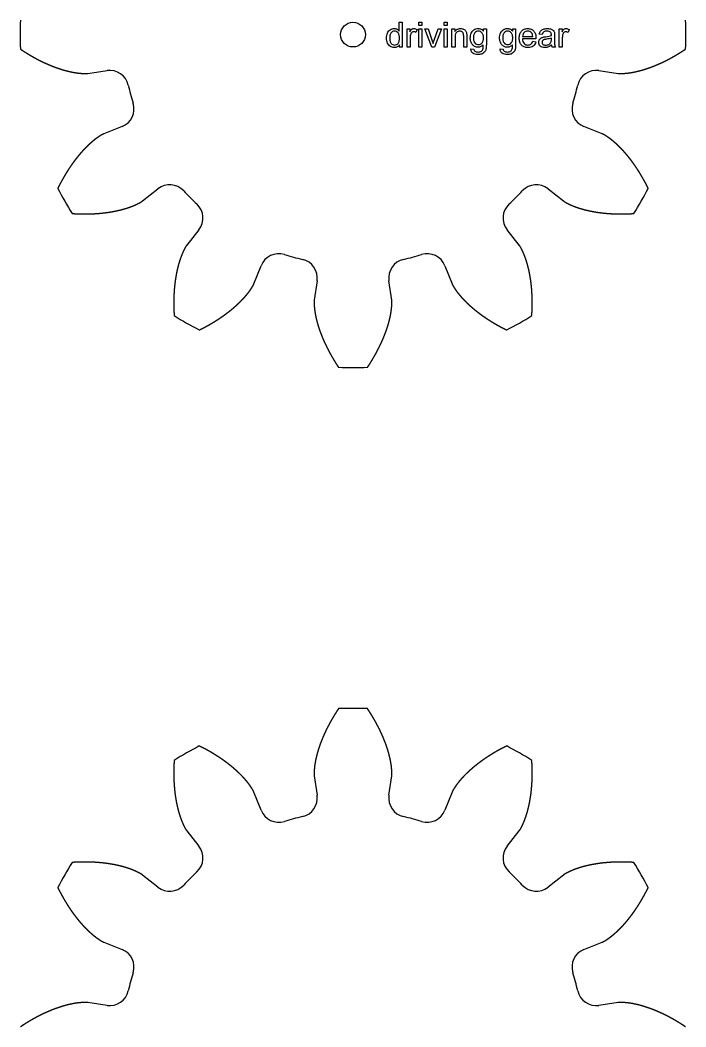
# Model space of a CAD drawing. Header units: millimetres. Extents: x 18 to 1169, y 18 to 1181.
# Drawn here: x 18 to 228, y 242.2 to 559.6 of the extents above; entities that cross this region are included whole.
import ezdxf

# ---------------------------------------------------------------- set-up
doc = ezdxf.new("R2010")
doc.units = ezdxf.units.MM
doc.layers.add('cut', color=5, linetype='Continuous', true_color=0x0000ff)
doc.layers.add('line engraving', color=1, linetype='Continuous', true_color=0xff0000)

msp = doc.modelspace()

# ---------------------------------------------------------------- linework, layer by layer
at = {"layer": 'cut', "color": 5, "true_color": 0x0000ff}
for p, q in [((39.31, 542.78), (45.41, 543.67)), ((200.59, 543.67), (206.69, 542.78)), ((50.14, 526.01), (44.42, 523.74)), ((201.58, 523.74), (195.86, 526.01)), ((56.64, 502.58), (61.47, 506.39)), ((184.53, 506.39), (189.36, 502.58)), ((74.39, 493.47), (70.58, 488.64)), ((175.42, 488.64), (171.61, 493.47)), ((91.74, 476.42), (94.01, 482.14)), ((151.99, 482.14), (154.26, 476.42)), ((111.67, 477.41), (110.78, 471.31)), ((135.22, 471.31), (134.33, 477.41)), ((110.78, 321.27), (111.67, 315.18)), ((134.33, 315.18), (135.22, 321.27)), ((94.01, 310.45), (91.74, 316.17)), ((154.26, 316.17), (151.99, 310.45)), ((70.58, 303.95), (74.39, 299.12)), ((171.61, 299.12), (175.42, 303.95)), ((61.47, 286.19), (56.64, 290.01)), ((189.36, 290.01), (184.53, 286.19)), ((44.42, 268.85), (50.14, 266.57)), ((195.86, 266.57), (201.58, 268.85)), ((45.41, 248.91), (39.31, 249.8)), ((206.69, 249.8), (200.59, 248.91))]:
    msp.add_line(p, q, dxfattribs=at)
msp.add_circle((123, 555), 3.9, dxfattribs=at)
for centre, radius, start, end in [((123, 555), 105, 177.5067, -177.5067), ((123, 555), 105, -2.4933, 2.4933), ((46.27, 537.73), 6, 12.6817, 98.3062), ((199.73, 537.73), 6, 81.6938, 167.3183), ((123, 555), 72.64, -167.3183, -162.6817), ((123, 555), 72.64, -17.3183, -12.6817), ((47.92, 531.59), 6, -68.3062, 17.3183), ((198.08, 531.59), 6, 162.6817, -111.6938), ((123, 555), 105, -152.4933, -147.5067), ((65.19, 501.68), 6, 42.6817, 128.3062), ((123, 555), 72.64, -137.3183, -132.6817), ((123, 555), 72.64, -47.3183, -42.6817), ((180.81, 501.68), 6, 51.6938, 137.3183), ((123, 555), 105, -32.4933, -27.5067), ((69.68, 497.19), 6, -38.3062, 47.3183), ((176.32, 497.19), 6, 132.6817, -141.6938), ((99.59, 479.92), 6, 72.6817, 158.3062), ((123, 555), 72.64, -107.3183, -102.6817), ((123, 555), 72.64, -77.3183, -72.6817), ((146.41, 479.92), 6, 21.6938, 107.3183), ((105.73, 478.27), 6, -8.3062, 77.3183), ((140.27, 478.27), 6, 102.6817, -171.6938), ((123, 555), 105, -122.4933, -117.5067), ((123, 555), 105, -62.4933, -57.5067), ((123, 555), 105, -92.4933, -87.5067), ((123, 237.58), 105, 87.5067, 92.4933), ((123, 237.58), 105, 117.5067, 122.4933), ((123, 237.58), 105, 57.5067, 62.4933), ((105.73, 314.31), 6, -77.3183, 8.3062), ((140.27, 314.31), 6, 171.6938, -102.6817), ((99.59, 312.66), 6, -158.3062, -72.6817), ((123, 237.58), 72.64, 102.6817, 107.3183), ((123, 237.58), 72.64, 72.6817, 77.3183), ((146.41, 312.66), 6, -107.3183, -21.6938), ((69.68, 295.4), 6, -47.3183, 38.3062), ((176.32, 295.4), 6, 141.6938, -132.6817), ((123, 237.58), 105, 147.5067, 152.4933), ((123, 237.58), 105, 27.5067, 32.4933), ((123, 237.58), 72.64, 132.6817, 137.3183), ((123, 237.58), 72.64, 42.6817, 47.3183), ((65.19, 290.9), 6, -128.3062, -42.6817), ((180.81, 290.9), 6, -137.3183, -51.6938), ((47.92, 261), 6, -17.3183, 68.3062), ((198.08, 261), 6, 111.6938, -162.6817), ((123, 237.58), 72.64, 162.6817, 167.3183), ((123, 237.58), 72.64, 12.6817, 17.3183), ((46.27, 254.85), 6, -98.3062, -12.6817), ((199.73, 254.85), 6, -167.3183, -81.6938)]:
    msp.add_arc(centre, radius, start, end, dxfattribs=at)
for points in [[(18.1, 550.43), (18.16, 550.39), (18.27, 550.32), (18.45, 550.2), (18.68, 550.05), (18.97, 549.86), (19.27, 549.67), (19.56, 549.48), (19.86, 549.3), (20.15, 549.11), (20.45, 548.93), (20.74, 548.76), (21.04, 548.58), (21.33, 548.41), (21.63, 548.24), (21.93, 548.07), (22.23, 547.9), (22.52, 547.73), (22.82, 547.57), (23.12, 547.41), (23.42, 547.25), (23.72, 547.1), (24.02, 546.94), (24.33, 546.79), (24.63, 546.64), (24.93, 546.49), (25.23, 546.35), (25.53, 546.2), (25.84, 546.06), (26.14, 545.93), (26.44, 545.79), (26.75, 545.66), (27.05, 545.53), (27.36, 545.4), (27.66, 545.27), (27.97, 545.15), (28.27, 545.03), (28.58, 544.91), (28.88, 544.79), (29.19, 544.68), (29.49, 544.57), (29.8, 544.46), (30.11, 544.36), (30.42, 544.25), (30.72, 544.15), (31.03, 544.06), (31.34, 543.96), (31.64, 543.87), (31.95, 543.78), (32.26, 543.7), (32.57, 543.62), (32.88, 543.54), (33.18, 543.46), (33.49, 543.39), (33.8, 543.32), (34.11, 543.25), (34.42, 543.19), (34.72, 543.13), (35.03, 543.07), (35.34, 543.02), (35.65, 542.97), (35.96, 542.92), (36.26, 542.89), (36.57, 542.85), (36.88, 542.82), (37.18, 542.8), (37.49, 542.77), (37.8, 542.75), (38.1, 542.74), (38.41, 542.73), (38.71, 542.73), (38.95, 542.74), (39.13, 542.76), (39.25, 542.77), (39.31, 542.78)], [(206.69, 542.78), (206.75, 542.77), (206.87, 542.76), (207.05, 542.74), (207.29, 542.73), (207.59, 542.73), (207.9, 542.74), (208.2, 542.75), (208.51, 542.77), (208.82, 542.8), (209.12, 542.82), (209.43, 542.85), (209.74, 542.89), (210.04, 542.92), (210.35, 542.97), (210.66, 543.02), (210.97, 543.07), (211.28, 543.13), (211.58, 543.19), (211.89, 543.25), (212.2, 543.32), (212.51, 543.39), (212.82, 543.46), (213.12, 543.54), (213.43, 543.62), (213.74, 543.7), (214.05, 543.78), (214.36, 543.87), (214.66, 543.96), (214.97, 544.06), (215.28, 544.15), (215.58, 544.25), (215.89, 544.36), (216.2, 544.46), (216.51, 544.57), (216.81, 544.68), (217.12, 544.79), (217.42, 544.91), (217.73, 545.03), (218.03, 545.15), (218.34, 545.27), (218.64, 545.4), (218.95, 545.53), (219.25, 545.66), (219.56, 545.79), (219.86, 545.93), (220.16, 546.06), (220.47, 546.2), (220.77, 546.35), (221.07, 546.49), (221.37, 546.64), (221.67, 546.79), (221.98, 546.94), (222.28, 547.1), (222.58, 547.25), (222.88, 547.41), (223.18, 547.57), (223.48, 547.73), (223.77, 547.9), (224.07, 548.07), (224.37, 548.24), (224.67, 548.41), (224.96, 548.58), (225.26, 548.76), (225.55, 548.93), (225.85, 549.11), (226.14, 549.3), (226.44, 549.48), (226.73, 549.67), (227.03, 549.86), (227.32, 550.05), (227.55, 550.2), (227.73, 550.32), (227.84, 550.39), (227.9, 550.43)], [(44.42, 523.74), (44.36, 523.72), (44.25, 523.67), (44.08, 523.59), (43.87, 523.48), (43.6, 523.33), (43.34, 523.17), (43.09, 523), (42.83, 522.83), (42.58, 522.66), (42.33, 522.48), (42.07, 522.31), (41.83, 522.12), (41.58, 521.94), (41.33, 521.74), (41.09, 521.55), (40.85, 521.35), (40.61, 521.14), (40.38, 520.94), (40.14, 520.73), (39.91, 520.52), (39.68, 520.3), (39.45, 520.09), (39.22, 519.87), (38.99, 519.64), (38.77, 519.42), (38.54, 519.19), (38.32, 518.96), (38.1, 518.73), (37.88, 518.49), (37.66, 518.25), (37.45, 518.01), (37.23, 517.77), (37.02, 517.53), (36.81, 517.28), (36.6, 517.03), (36.39, 516.78), (36.18, 516.53), (35.98, 516.27), (35.77, 516.01), (35.57, 515.75), (35.37, 515.49), (35.17, 515.23), (34.97, 514.96), (34.77, 514.7), (34.58, 514.43), (34.39, 514.16), (34.19, 513.88), (34, 513.61), (33.81, 513.33), (33.63, 513.05), (33.44, 512.77), (33.25, 512.49), (33.07, 512.21), (32.89, 511.92), (32.71, 511.63), (32.53, 511.35), (32.35, 511.06), (32.18, 510.76), (32, 510.47), (31.83, 510.17), (31.66, 509.88), (31.49, 509.58), (31.32, 509.28), (31.15, 508.98), (30.99, 508.67), (30.82, 508.37), (30.66, 508.06), (30.5, 507.75), (30.34, 507.44), (30.18, 507.13), (30.06, 506.88), (29.96, 506.69), (29.9, 506.57), (29.87, 506.51)], [(216.13, 506.51), (216.1, 506.57), (216.04, 506.69), (215.94, 506.88), (215.82, 507.13), (215.66, 507.44), (215.5, 507.75), (215.34, 508.06), (215.18, 508.37), (215.01, 508.67), (214.85, 508.98), (214.68, 509.28), (214.51, 509.58), (214.34, 509.88), (214.17, 510.17), (214, 510.47), (213.82, 510.76), (213.65, 511.06), (213.47, 511.35), (213.29, 511.63), (213.11, 511.92), (212.93, 512.21), (212.75, 512.49), (212.56, 512.77), (212.37, 513.05), (212.19, 513.33), (212, 513.61), (211.81, 513.88), (211.61, 514.16), (211.42, 514.43), (211.23, 514.7), (211.03, 514.96), (210.83, 515.23), (210.63, 515.49), (210.43, 515.75), (210.23, 516.01), (210.02, 516.27), (209.82, 516.53), (209.61, 516.78), (209.4, 517.03), (209.19, 517.28), (208.98, 517.53), (208.77, 517.77), (208.55, 518.01), (208.34, 518.25), (208.12, 518.49), (207.9, 518.73), (207.68, 518.96), (207.46, 519.19), (207.23, 519.42), (207.01, 519.64), (206.78, 519.87), (206.55, 520.09), (206.32, 520.3), (206.09, 520.52), (205.86, 520.73), (205.62, 520.94), (205.39, 521.14), (205.15, 521.35), (204.91, 521.55), (204.67, 521.74), (204.42, 521.94), (204.17, 522.12), (203.93, 522.31), (203.67, 522.48), (203.42, 522.66), (203.17, 522.83), (202.91, 523), (202.66, 523.17), (202.4, 523.33), (202.13, 523.48), (201.92, 523.59), (201.75, 523.67), (201.64, 523.72), (201.58, 523.74)], [(34.44, 498.59), (34.51, 498.59), (34.65, 498.58), (34.86, 498.57), (35.14, 498.55), (35.48, 498.53), (35.83, 498.52), (36.18, 498.5), (36.53, 498.49), (36.87, 498.48), (37.22, 498.47), (37.56, 498.46), (37.91, 498.46), (38.25, 498.46), (38.59, 498.46), (38.94, 498.46), (39.28, 498.46), (39.62, 498.47), (39.96, 498.48), (40.3, 498.49), (40.64, 498.5), (40.98, 498.52), (41.31, 498.53), (41.65, 498.55), (41.99, 498.57), (42.32, 498.6), (42.66, 498.62), (42.99, 498.65), (43.32, 498.68), (43.65, 498.71), (43.98, 498.75), (44.31, 498.78), (44.64, 498.82), (44.97, 498.86), (45.3, 498.91), (45.62, 498.95), (45.95, 499), (46.27, 499.05), (46.59, 499.1), (46.92, 499.16), (47.24, 499.21), (47.56, 499.27), (47.87, 499.34), (48.19, 499.4), (48.51, 499.47), (48.82, 499.54), (49.14, 499.61), (49.45, 499.69), (49.76, 499.76), (50.07, 499.84), (50.38, 499.92), (50.68, 500.01), (50.99, 500.1), (51.29, 500.19), (51.59, 500.28), (51.89, 500.38), (52.19, 500.48), (52.49, 500.58), (52.78, 500.69), (53.07, 500.79), (53.37, 500.9), (53.65, 501.02), (53.94, 501.14), (54.22, 501.26), (54.5, 501.39), (54.78, 501.52), (55.06, 501.66), (55.33, 501.79), (55.61, 501.93), (55.88, 502.07), (56.14, 502.23), (56.34, 502.36), (56.49, 502.47), (56.59, 502.54), (56.64, 502.58)], [(189.36, 502.58), (189.41, 502.54), (189.51, 502.47), (189.66, 502.36), (189.86, 502.23), (190.12, 502.07), (190.39, 501.93), (190.67, 501.79), (190.94, 501.66), (191.22, 501.52), (191.5, 501.39), (191.78, 501.26), (192.06, 501.14), (192.35, 501.02), (192.63, 500.9), (192.93, 500.79), (193.22, 500.69), (193.51, 500.58), (193.81, 500.48), (194.11, 500.38), (194.41, 500.28), (194.71, 500.19), (195.01, 500.1), (195.32, 500.01), (195.62, 499.92), (195.93, 499.84), (196.24, 499.76), (196.55, 499.69), (196.86, 499.61), (197.18, 499.54), (197.49, 499.47), (197.81, 499.4), (198.13, 499.34), (198.44, 499.27), (198.76, 499.21), (199.08, 499.16), (199.41, 499.1), (199.73, 499.05), (200.05, 499), (200.38, 498.95), (200.7, 498.91), (201.03, 498.86), (201.36, 498.82), (201.69, 498.78), (202.02, 498.75), (202.35, 498.71), (202.68, 498.68), (203.01, 498.65), (203.34, 498.62), (203.68, 498.6), (204.01, 498.57), (204.35, 498.55), (204.69, 498.53), (205.02, 498.52), (205.36, 498.5), (205.7, 498.49), (206.04, 498.48), (206.38, 498.47), (206.72, 498.46), (207.06, 498.46), (207.41, 498.46), (207.75, 498.46), (208.09, 498.46), (208.44, 498.46), (208.78, 498.47), (209.13, 498.48), (209.47, 498.49), (209.82, 498.5), (210.17, 498.52), (210.52, 498.53), (210.86, 498.55), (211.14, 498.57), (211.35, 498.58), (211.49, 498.59), (211.56, 498.59)], [(70.58, 488.64), (70.54, 488.59), (70.47, 488.49), (70.36, 488.34), (70.23, 488.14), (70.07, 487.88), (69.93, 487.61), (69.79, 487.33), (69.66, 487.06), (69.52, 486.78), (69.39, 486.5), (69.26, 486.22), (69.14, 485.94), (69.02, 485.65), (68.9, 485.37), (68.79, 485.07), (68.69, 484.78), (68.58, 484.49), (68.48, 484.19), (68.38, 483.89), (68.28, 483.59), (68.19, 483.29), (68.1, 482.99), (68.01, 482.68), (67.92, 482.38), (67.84, 482.07), (67.76, 481.76), (67.69, 481.45), (67.61, 481.14), (67.54, 480.82), (67.47, 480.51), (67.4, 480.19), (67.34, 479.87), (67.27, 479.56), (67.21, 479.24), (67.16, 478.92), (67.1, 478.59), (67.05, 478.27), (67, 477.95), (66.95, 477.62), (66.91, 477.3), (66.86, 476.97), (66.82, 476.64), (66.78, 476.31), (66.75, 475.98), (66.71, 475.65), (66.68, 475.32), (66.65, 474.99), (66.62, 474.66), (66.6, 474.32), (66.57, 473.99), (66.55, 473.65), (66.53, 473.31), (66.52, 472.98), (66.5, 472.64), (66.49, 472.3), (66.48, 471.96), (66.47, 471.62), (66.46, 471.28), (66.46, 470.94), (66.46, 470.59), (66.46, 470.25), (66.46, 469.91), (66.46, 469.56), (66.47, 469.22), (66.48, 468.87), (66.49, 468.53), (66.5, 468.18), (66.52, 467.83), (66.53, 467.48), (66.55, 467.14), (66.57, 466.86), (66.58, 466.65), (66.59, 466.51), (66.59, 466.44)], [(179.41, 466.44), (179.41, 466.51), (179.42, 466.65), (179.43, 466.86), (179.45, 467.14), (179.47, 467.48), (179.48, 467.83), (179.5, 468.18), (179.51, 468.53), (179.52, 468.87), (179.53, 469.22), (179.54, 469.56), (179.54, 469.91), (179.54, 470.25), (179.54, 470.59), (179.54, 470.94), (179.54, 471.28), (179.53, 471.62), (179.52, 471.96), (179.51, 472.3), (179.5, 472.64), (179.48, 472.98), (179.47, 473.31), (179.45, 473.65), (179.43, 473.99), (179.4, 474.32), (179.38, 474.66), (179.35, 474.99), (179.32, 475.32), (179.29, 475.65), (179.25, 475.98), (179.22, 476.31), (179.18, 476.64), (179.14, 476.97), (179.09, 477.3), (179.05, 477.62), (179, 477.95), (178.95, 478.27), (178.9, 478.59), (178.84, 478.92), (178.79, 479.24), (178.73, 479.56), (178.66, 479.87), (178.6, 480.19), (178.53, 480.51), (178.46, 480.82), (178.39, 481.14), (178.31, 481.45), (178.24, 481.76), (178.16, 482.07), (178.08, 482.38), (177.99, 482.68), (177.9, 482.99), (177.81, 483.29), (177.72, 483.59), (177.62, 483.89), (177.52, 484.19), (177.42, 484.49), (177.31, 484.78), (177.21, 485.07), (177.1, 485.37), (176.98, 485.65), (176.86, 485.94), (176.74, 486.22), (176.61, 486.5), (176.48, 486.78), (176.34, 487.06), (176.21, 487.33), (176.07, 487.61), (175.93, 487.88), (175.77, 488.14), (175.64, 488.34), (175.53, 488.49), (175.46, 488.59), (175.42, 488.64)], [(74.51, 461.87), (74.57, 461.9), (74.69, 461.96), (74.88, 462.06), (75.13, 462.18), (75.44, 462.34), (75.75, 462.5), (76.06, 462.66), (76.37, 462.82), (76.67, 462.99), (76.98, 463.15), (77.28, 463.32), (77.58, 463.49), (77.88, 463.66), (78.17, 463.83), (78.47, 464), (78.76, 464.18), (79.06, 464.35), (79.35, 464.53), (79.63, 464.71), (79.92, 464.89), (80.21, 465.07), (80.49, 465.25), (80.77, 465.44), (81.05, 465.63), (81.33, 465.81), (81.61, 466), (81.88, 466.19), (82.16, 466.39), (82.43, 466.58), (82.7, 466.77), (82.96, 466.97), (83.23, 467.17), (83.49, 467.37), (83.75, 467.57), (84.01, 467.77), (84.27, 467.98), (84.53, 468.18), (84.78, 468.39), (85.03, 468.6), (85.28, 468.81), (85.53, 469.02), (85.77, 469.23), (86.01, 469.45), (86.25, 469.66), (86.49, 469.88), (86.73, 470.1), (86.96, 470.32), (87.19, 470.54), (87.42, 470.77), (87.64, 470.99), (87.87, 471.22), (88.09, 471.45), (88.3, 471.68), (88.52, 471.91), (88.73, 472.14), (88.94, 472.38), (89.14, 472.61), (89.35, 472.85), (89.55, 473.09), (89.74, 473.33), (89.94, 473.58), (90.12, 473.83), (90.31, 474.07), (90.48, 474.33), (90.66, 474.58), (90.83, 474.83), (91, 475.09), (91.17, 475.34), (91.33, 475.6), (91.48, 475.87), (91.59, 476.08), (91.67, 476.25), (91.72, 476.36), (91.74, 476.42)], [(154.26, 476.42), (154.28, 476.36), (154.33, 476.25), (154.41, 476.08), (154.52, 475.87), (154.67, 475.6), (154.83, 475.34), (155, 475.09), (155.17, 474.83), (155.34, 474.58), (155.52, 474.33), (155.69, 474.07), (155.88, 473.83), (156.06, 473.58), (156.26, 473.33), (156.45, 473.09), (156.65, 472.85), (156.86, 472.61), (157.06, 472.38), (157.27, 472.14), (157.48, 471.91), (157.7, 471.68), (157.91, 471.45), (158.13, 471.22), (158.36, 470.99), (158.58, 470.77), (158.81, 470.54), (159.04, 470.32), (159.27, 470.1), (159.51, 469.88), (159.75, 469.66), (159.99, 469.45), (160.23, 469.23), (160.47, 469.02), (160.72, 468.81), (160.97, 468.6), (161.22, 468.39), (161.47, 468.18), (161.73, 467.98), (161.99, 467.77), (162.25, 467.57), (162.51, 467.37), (162.77, 467.17), (163.04, 466.97), (163.3, 466.77), (163.57, 466.58), (163.84, 466.39), (164.12, 466.19), (164.39, 466), (164.67, 465.81), (164.95, 465.63), (165.23, 465.44), (165.51, 465.25), (165.79, 465.07), (166.08, 464.89), (166.37, 464.71), (166.65, 464.53), (166.94, 464.35), (167.24, 464.18), (167.53, 464), (167.83, 463.83), (168.12, 463.66), (168.42, 463.49), (168.72, 463.32), (169.02, 463.15), (169.33, 462.99), (169.63, 462.82), (169.94, 462.66), (170.25, 462.5), (170.56, 462.34), (170.87, 462.18), (171.12, 462.06), (171.31, 461.96), (171.43, 461.9), (171.49, 461.87)], [(110.78, 471.31), (110.77, 471.25), (110.76, 471.13), (110.74, 470.95), (110.73, 470.71), (110.73, 470.41), (110.74, 470.1), (110.75, 469.8), (110.77, 469.49), (110.8, 469.18), (110.82, 468.88), (110.85, 468.57), (110.89, 468.26), (110.92, 467.96), (110.97, 467.65), (111.02, 467.34), (111.07, 467.03), (111.13, 466.72), (111.19, 466.42), (111.25, 466.11), (111.32, 465.8), (111.39, 465.49), (111.46, 465.18), (111.54, 464.88), (111.62, 464.57), (111.7, 464.26), (111.78, 463.95), (111.87, 463.64), (111.96, 463.34), (112.06, 463.03), (112.15, 462.72), (112.25, 462.42), (112.36, 462.11), (112.46, 461.8), (112.57, 461.49), (112.68, 461.19), (112.79, 460.88), (112.91, 460.58), (113.03, 460.27), (113.15, 459.97), (113.27, 459.66), (113.4, 459.36), (113.53, 459.05), (113.66, 458.75), (113.79, 458.44), (113.93, 458.14), (114.06, 457.84), (114.2, 457.53), (114.35, 457.23), (114.49, 456.93), (114.64, 456.63), (114.79, 456.33), (114.94, 456.02), (115.1, 455.72), (115.25, 455.42), (115.41, 455.12), (115.57, 454.82), (115.73, 454.52), (115.9, 454.23), (116.07, 453.93), (116.24, 453.63), (116.41, 453.33), (116.58, 453.04), (116.76, 452.74), (116.93, 452.45), (117.11, 452.15), (117.3, 451.86), (117.48, 451.56), (117.67, 451.27), (117.86, 450.97), (118.05, 450.68), (118.2, 450.45), (118.32, 450.27), (118.39, 450.16), (118.43, 450.1)], [(127.57, 450.1), (127.61, 450.16), (127.68, 450.27), (127.8, 450.45), (127.95, 450.68), (128.14, 450.97), (128.33, 451.27), (128.52, 451.56), (128.7, 451.86), (128.89, 452.15), (129.07, 452.45), (129.24, 452.74), (129.42, 453.04), (129.59, 453.33), (129.76, 453.63), (129.93, 453.93), (130.1, 454.23), (130.27, 454.52), (130.43, 454.82), (130.59, 455.12), (130.75, 455.42), (130.9, 455.72), (131.06, 456.02), (131.21, 456.33), (131.36, 456.63), (131.51, 456.93), (131.65, 457.23), (131.8, 457.53), (131.94, 457.84), (132.07, 458.14), (132.21, 458.44), (132.34, 458.75), (132.47, 459.05), (132.6, 459.36), (132.73, 459.66), (132.85, 459.97), (132.97, 460.27), (133.09, 460.58), (133.21, 460.88), (133.32, 461.19), (133.43, 461.49), (133.54, 461.8), (133.64, 462.11), (133.75, 462.42), (133.85, 462.72), (133.94, 463.03), (134.04, 463.34), (134.13, 463.64), (134.22, 463.95), (134.3, 464.26), (134.38, 464.57), (134.46, 464.88), (134.54, 465.18), (134.61, 465.49), (134.68, 465.8), (134.75, 466.11), (134.81, 466.42), (134.87, 466.72), (134.93, 467.03), (134.98, 467.34), (135.03, 467.65), (135.08, 467.96), (135.11, 468.26), (135.15, 468.57), (135.18, 468.88), (135.2, 469.18), (135.23, 469.49), (135.25, 469.8), (135.26, 470.1), (135.27, 470.41), (135.27, 470.71), (135.26, 470.95), (135.24, 471.13), (135.23, 471.25), (135.22, 471.31)], [(118.43, 342.48), (118.39, 342.43), (118.32, 342.31), (118.2, 342.14), (118.05, 341.9), (117.86, 341.61), (117.67, 341.32), (117.48, 341.02), (117.3, 340.73), (117.11, 340.43), (116.93, 340.14), (116.76, 339.84), (116.58, 339.55), (116.41, 339.25), (116.24, 338.95), (116.07, 338.66), (115.9, 338.36), (115.73, 338.06), (115.57, 337.76), (115.41, 337.46), (115.25, 337.16), (115.1, 336.86), (114.94, 336.56), (114.79, 336.26), (114.64, 335.96), (114.49, 335.66), (114.35, 335.35), (114.2, 335.05), (114.06, 334.75), (113.93, 334.44), (113.79, 334.14), (113.66, 333.84), (113.53, 333.53), (113.4, 333.23), (113.27, 332.92), (113.15, 332.62), (113.03, 332.31), (112.91, 332.01), (112.79, 331.7), (112.68, 331.4), (112.57, 331.09), (112.46, 330.78), (112.36, 330.48), (112.25, 330.17), (112.15, 329.86), (112.06, 329.55), (111.96, 329.25), (111.87, 328.94), (111.78, 328.63), (111.7, 328.32), (111.62, 328.02), (111.54, 327.71), (111.46, 327.4), (111.39, 327.09), (111.32, 326.78), (111.25, 326.48), (111.19, 326.17), (111.13, 325.86), (111.07, 325.55), (111.02, 325.24), (110.97, 324.94), (110.92, 324.63), (110.89, 324.32), (110.85, 324.01), (110.82, 323.71), (110.8, 323.4), (110.77, 323.09), (110.75, 322.79), (110.74, 322.48), (110.73, 322.18), (110.73, 321.87), (110.74, 321.63), (110.76, 321.45), (110.77, 321.33), (110.78, 321.27)], [(135.22, 321.27), (135.23, 321.33), (135.24, 321.45), (135.26, 321.63), (135.27, 321.87), (135.27, 322.18), (135.26, 322.48), (135.25, 322.79), (135.23, 323.09), (135.2, 323.4), (135.18, 323.71), (135.15, 324.01), (135.11, 324.32), (135.08, 324.63), (135.03, 324.94), (134.98, 325.24), (134.93, 325.55), (134.87, 325.86), (134.81, 326.17), (134.75, 326.48), (134.68, 326.78), (134.61, 327.09), (134.54, 327.4), (134.46, 327.71), (134.38, 328.02), (134.3, 328.32), (134.22, 328.63), (134.13, 328.94), (134.04, 329.25), (133.94, 329.55), (133.85, 329.86), (133.75, 330.17), (133.64, 330.48), (133.54, 330.78), (133.43, 331.09), (133.32, 331.4), (133.21, 331.7), (133.09, 332.01), (132.97, 332.31), (132.85, 332.62), (132.73, 332.92), (132.6, 333.23), (132.47, 333.53), (132.34, 333.84), (132.21, 334.14), (132.07, 334.44), (131.94, 334.75), (131.8, 335.05), (131.65, 335.35), (131.51, 335.66), (131.36, 335.96), (131.21, 336.26), (131.06, 336.56), (130.9, 336.86), (130.75, 337.16), (130.59, 337.46), (130.43, 337.76), (130.27, 338.06), (130.1, 338.36), (129.93, 338.66), (129.76, 338.95), (129.59, 339.25), (129.42, 339.55), (129.24, 339.84), (129.07, 340.14), (128.89, 340.43), (128.7, 340.73), (128.52, 341.02), (128.33, 341.32), (128.14, 341.61), (127.95, 341.9), (127.8, 342.14), (127.68, 342.31), (127.61, 342.43), (127.57, 342.48)], [(91.74, 316.17), (91.72, 316.22), (91.67, 316.33), (91.59, 316.5), (91.48, 316.72), (91.33, 316.98), (91.17, 317.24), (91, 317.5), (90.83, 317.75), (90.66, 318.01), (90.48, 318.26), (90.31, 318.51), (90.12, 318.76), (89.94, 319), (89.74, 319.25), (89.55, 319.49), (89.35, 319.73), (89.14, 319.97), (88.94, 320.21), (88.73, 320.44), (88.52, 320.67), (88.3, 320.91), (88.09, 321.14), (87.87, 321.37), (87.64, 321.59), (87.42, 321.82), (87.19, 322.04), (86.96, 322.26), (86.73, 322.48), (86.49, 322.7), (86.25, 322.92), (86.01, 323.14), (85.77, 323.35), (85.53, 323.57), (85.28, 323.78), (85.03, 323.99), (84.78, 324.2), (84.53, 324.4), (84.27, 324.61), (84.01, 324.81), (83.75, 325.01), (83.49, 325.22), (83.23, 325.42), (82.96, 325.61), (82.7, 325.81), (82.43, 326), (82.16, 326.2), (81.88, 326.39), (81.61, 326.58), (81.33, 326.77), (81.05, 326.96), (80.77, 327.14), (80.49, 327.33), (80.21, 327.51), (79.92, 327.69), (79.63, 327.87), (79.35, 328.05), (79.06, 328.23), (78.76, 328.41), (78.47, 328.58), (78.17, 328.75), (77.88, 328.93), (77.58, 329.1), (77.28, 329.26), (76.98, 329.43), (76.67, 329.6), (76.37, 329.76), (76.06, 329.92), (75.75, 330.09), (75.44, 330.24), (75.13, 330.4), (74.88, 330.53), (74.69, 330.62), (74.57, 330.68), (74.51, 330.71)], [(171.49, 330.71), (171.43, 330.68), (171.31, 330.62), (171.12, 330.53), (170.87, 330.4), (170.56, 330.24), (170.25, 330.09), (169.94, 329.92), (169.63, 329.76), (169.33, 329.6), (169.02, 329.43), (168.72, 329.26), (168.42, 329.1), (168.12, 328.93), (167.83, 328.75), (167.53, 328.58), (167.24, 328.41), (166.94, 328.23), (166.65, 328.05), (166.37, 327.87), (166.08, 327.69), (165.79, 327.51), (165.51, 327.33), (165.23, 327.14), (164.95, 326.96), (164.67, 326.77), (164.39, 326.58), (164.12, 326.39), (163.84, 326.2), (163.57, 326), (163.3, 325.81), (163.04, 325.61), (162.77, 325.42), (162.51, 325.22), (162.25, 325.01), (161.99, 324.81), (161.73, 324.61), (161.47, 324.4), (161.22, 324.2), (160.97, 323.99), (160.72, 323.78), (160.47, 323.57), (160.23, 323.35), (159.99, 323.14), (159.75, 322.92), (159.51, 322.7), (159.27, 322.48), (159.04, 322.26), (158.81, 322.04), (158.58, 321.82), (158.36, 321.59), (158.13, 321.37), (157.91, 321.14), (157.7, 320.91), (157.48, 320.67), (157.27, 320.44), (157.06, 320.21), (156.86, 319.97), (156.65, 319.73), (156.45, 319.49), (156.26, 319.25), (156.06, 319), (155.88, 318.76), (155.69, 318.51), (155.52, 318.26), (155.34, 318.01), (155.17, 317.75), (155, 317.5), (154.83, 317.24), (154.67, 316.98), (154.52, 316.72), (154.41, 316.5), (154.33, 316.33), (154.28, 316.22), (154.26, 316.17)], [(66.59, 326.15), (66.59, 326.08), (66.58, 325.94), (66.57, 325.73), (66.55, 325.45), (66.53, 325.1), (66.52, 324.75), (66.5, 324.4), (66.49, 324.06), (66.48, 323.71), (66.47, 323.37), (66.46, 323.02), (66.46, 322.68), (66.46, 322.33), (66.46, 321.99), (66.46, 321.65), (66.46, 321.31), (66.47, 320.96), (66.48, 320.62), (66.49, 320.28), (66.5, 319.95), (66.52, 319.61), (66.53, 319.27), (66.55, 318.93), (66.57, 318.6), (66.6, 318.26), (66.62, 317.93), (66.65, 317.6), (66.68, 317.26), (66.71, 316.93), (66.75, 316.6), (66.78, 316.27), (66.82, 315.94), (66.86, 315.61), (66.91, 315.29), (66.95, 314.96), (67, 314.64), (67.05, 314.31), (67.1, 313.99), (67.16, 313.67), (67.21, 313.35), (67.27, 313.03), (67.34, 312.71), (67.4, 312.39), (67.47, 312.08), (67.54, 311.76), (67.61, 311.45), (67.69, 311.14), (67.76, 310.83), (67.84, 310.52), (67.92, 310.21), (68.01, 309.9), (68.1, 309.6), (68.19, 309.29), (68.28, 308.99), (68.38, 308.69), (68.48, 308.39), (68.58, 308.1), (68.69, 307.8), (68.79, 307.51), (68.9, 307.22), (69.02, 306.93), (69.14, 306.64), (69.26, 306.36), (69.39, 306.08), (69.52, 305.8), (69.66, 305.53), (69.79, 305.25), (69.93, 304.98), (70.07, 304.71), (70.23, 304.44), (70.36, 304.24), (70.47, 304.09), (70.54, 304), (70.58, 303.95)], [(175.42, 303.95), (175.46, 304), (175.53, 304.09), (175.64, 304.24), (175.77, 304.44), (175.93, 304.71), (176.07, 304.98), (176.21, 305.25), (176.34, 305.53), (176.48, 305.8), (176.61, 306.08), (176.74, 306.36), (176.86, 306.64), (176.98, 306.93), (177.1, 307.22), (177.21, 307.51), (177.31, 307.8), (177.42, 308.1), (177.52, 308.39), (177.62, 308.69), (177.72, 308.99), (177.81, 309.29), (177.9, 309.6), (177.99, 309.9), (178.08, 310.21), (178.16, 310.52), (178.24, 310.83), (178.31, 311.14), (178.39, 311.45), (178.46, 311.76), (178.53, 312.08), (178.6, 312.39), (178.66, 312.71), (178.73, 313.03), (178.79, 313.35), (178.84, 313.67), (178.9, 313.99), (178.95, 314.31), (179, 314.64), (179.05, 314.96), (179.09, 315.29), (179.14, 315.61), (179.18, 315.94), (179.22, 316.27), (179.25, 316.6), (179.29, 316.93), (179.32, 317.26), (179.35, 317.6), (179.38, 317.93), (179.4, 318.26), (179.43, 318.6), (179.45, 318.93), (179.47, 319.27), (179.48, 319.61), (179.5, 319.95), (179.51, 320.28), (179.52, 320.62), (179.53, 320.96), (179.54, 321.31), (179.54, 321.65), (179.54, 321.99), (179.54, 322.33), (179.54, 322.68), (179.54, 323.02), (179.53, 323.37), (179.52, 323.71), (179.51, 324.06), (179.5, 324.4), (179.48, 324.75), (179.47, 325.1), (179.45, 325.45), (179.43, 325.73), (179.42, 325.94), (179.41, 326.08), (179.41, 326.15)], [(56.64, 290.01), (56.59, 290.05), (56.49, 290.12), (56.34, 290.22), (56.14, 290.36), (55.88, 290.51), (55.61, 290.65), (55.33, 290.79), (55.06, 290.93), (54.78, 291.06), (54.5, 291.19), (54.22, 291.32), (53.94, 291.44), (53.65, 291.56), (53.37, 291.68), (53.07, 291.79), (52.78, 291.9), (52.49, 292), (52.19, 292.1), (51.89, 292.2), (51.59, 292.3), (51.29, 292.39), (50.99, 292.49), (50.68, 292.57), (50.38, 292.66), (50.07, 292.74), (49.76, 292.82), (49.45, 292.9), (49.14, 292.97), (48.82, 293.05), (48.51, 293.12), (48.19, 293.18), (47.87, 293.25), (47.56, 293.31), (47.24, 293.37), (46.92, 293.43), (46.59, 293.48), (46.27, 293.53), (45.95, 293.58), (45.62, 293.63), (45.3, 293.68), (44.97, 293.72), (44.64, 293.76), (44.31, 293.8), (43.98, 293.84), (43.65, 293.87), (43.32, 293.9), (42.99, 293.93), (42.66, 293.96), (42.32, 293.99), (41.99, 294.01), (41.65, 294.03), (41.31, 294.05), (40.98, 294.07), (40.64, 294.08), (40.3, 294.1), (39.96, 294.11), (39.62, 294.11), (39.28, 294.12), (38.94, 294.12), (38.59, 294.13), (38.25, 294.13), (37.91, 294.12), (37.56, 294.12), (37.22, 294.11), (36.87, 294.11), (36.53, 294.1), (36.18, 294.08), (35.83, 294.07), (35.48, 294.05), (35.14, 294.03), (34.86, 294.02), (34.65, 294), (34.51, 293.99), (34.44, 293.99)], [(211.56, 293.99), (211.49, 293.99), (211.35, 294), (211.14, 294.02), (210.86, 294.03), (210.52, 294.05), (210.17, 294.07), (209.82, 294.08), (209.47, 294.1), (209.13, 294.11), (208.78, 294.11), (208.44, 294.12), (208.09, 294.12), (207.75, 294.13), (207.41, 294.13), (207.06, 294.12), (206.72, 294.12), (206.38, 294.11), (206.04, 294.11), (205.7, 294.1), (205.36, 294.08), (205.02, 294.07), (204.69, 294.05), (204.35, 294.03), (204.01, 294.01), (203.68, 293.99), (203.34, 293.96), (203.01, 293.93), (202.68, 293.9), (202.35, 293.87), (202.02, 293.84), (201.69, 293.8), (201.36, 293.76), (201.03, 293.72), (200.7, 293.68), (200.38, 293.63), (200.05, 293.58), (199.73, 293.53), (199.41, 293.48), (199.08, 293.43), (198.76, 293.37), (198.44, 293.31), (198.13, 293.25), (197.81, 293.18), (197.49, 293.12), (197.18, 293.05), (196.86, 292.97), (196.55, 292.9), (196.24, 292.82), (195.93, 292.74), (195.62, 292.66), (195.32, 292.57), (195.01, 292.49), (194.71, 292.39), (194.41, 292.3), (194.11, 292.2), (193.81, 292.1), (193.51, 292), (193.22, 291.9), (192.93, 291.79), (192.63, 291.68), (192.35, 291.56), (192.06, 291.44), (191.78, 291.32), (191.5, 291.19), (191.22, 291.06), (190.94, 290.93), (190.67, 290.79), (190.39, 290.65), (190.12, 290.51), (189.86, 290.36), (189.66, 290.22), (189.51, 290.12), (189.41, 290.05), (189.36, 290.01)], [(29.87, 286.08), (29.9, 286.02), (29.96, 285.89), (30.06, 285.7), (30.18, 285.45), (30.34, 285.14), (30.5, 284.83), (30.66, 284.52), (30.82, 284.22), (30.99, 283.91), (31.15, 283.61), (31.32, 283.31), (31.49, 283.01), (31.66, 282.71), (31.83, 282.41), (32, 282.11), (32.18, 281.82), (32.35, 281.53), (32.53, 281.24), (32.71, 280.95), (32.89, 280.66), (33.07, 280.38), (33.25, 280.09), (33.44, 279.81), (33.63, 279.53), (33.81, 279.25), (34, 278.98), (34.19, 278.7), (34.39, 278.43), (34.58, 278.16), (34.77, 277.89), (34.97, 277.62), (35.17, 277.35), (35.37, 277.09), (35.57, 276.83), (35.77, 276.57), (35.98, 276.31), (36.18, 276.06), (36.39, 275.8), (36.6, 275.55), (36.81, 275.3), (37.02, 275.06), (37.23, 274.81), (37.45, 274.57), (37.66, 274.33), (37.88, 274.09), (38.1, 273.86), (38.32, 273.62), (38.54, 273.39), (38.77, 273.17), (38.99, 272.94), (39.22, 272.72), (39.45, 272.5), (39.68, 272.28), (39.91, 272.07), (40.14, 271.86), (40.38, 271.65), (40.61, 271.44), (40.85, 271.24), (41.09, 271.04), (41.33, 270.84), (41.58, 270.65), (41.83, 270.46), (42.07, 270.28), (42.33, 270.1), (42.58, 269.92), (42.83, 269.75), (43.09, 269.58), (43.34, 269.41), (43.6, 269.25), (43.87, 269.1), (44.08, 268.99), (44.25, 268.92), (44.36, 268.87), (44.42, 268.85)], [(201.58, 268.85), (201.64, 268.87), (201.75, 268.92), (201.92, 268.99), (202.13, 269.1), (202.4, 269.25), (202.66, 269.41), (202.91, 269.58), (203.17, 269.75), (203.42, 269.92), (203.67, 270.1), (203.93, 270.28), (204.17, 270.46), (204.42, 270.65), (204.67, 270.84), (204.91, 271.04), (205.15, 271.24), (205.39, 271.44), (205.62, 271.65), (205.86, 271.86), (206.09, 272.07), (206.32, 272.28), (206.55, 272.5), (206.78, 272.72), (207.01, 272.94), (207.23, 273.17), (207.46, 273.39), (207.68, 273.62), (207.9, 273.86), (208.12, 274.09), (208.34, 274.33), (208.55, 274.57), (208.77, 274.81), (208.98, 275.06), (209.19, 275.3), (209.4, 275.55), (209.61, 275.8), (209.82, 276.06), (210.02, 276.31), (210.23, 276.57), (210.43, 276.83), (210.63, 277.09), (210.83, 277.35), (211.03, 277.62), (211.23, 277.89), (211.42, 278.16), (211.61, 278.43), (211.81, 278.7), (212, 278.98), (212.19, 279.25), (212.37, 279.53), (212.56, 279.81), (212.75, 280.09), (212.93, 280.38), (213.11, 280.66), (213.29, 280.95), (213.47, 281.24), (213.65, 281.53), (213.82, 281.82), (214, 282.11), (214.17, 282.41), (214.34, 282.71), (214.51, 283.01), (214.68, 283.31), (214.85, 283.61), (215.01, 283.91), (215.18, 284.22), (215.34, 284.52), (215.5, 284.83), (215.66, 285.14), (215.82, 285.45), (215.94, 285.7), (216.04, 285.89), (216.1, 286.02), (216.13, 286.08)], [(39.31, 249.8), (39.25, 249.81), (39.13, 249.83), (38.95, 249.84), (38.71, 249.86), (38.41, 249.86), (38.1, 249.85), (37.8, 249.83), (37.49, 249.81), (37.18, 249.79), (36.88, 249.76), (36.57, 249.73), (36.26, 249.7), (35.96, 249.66), (35.65, 249.62), (35.34, 249.57), (35.03, 249.51), (34.72, 249.46), (34.42, 249.4), (34.11, 249.33), (33.8, 249.27), (33.49, 249.2), (33.18, 249.12), (32.88, 249.05), (32.57, 248.97), (32.26, 248.89), (31.95, 248.8), (31.64, 248.71), (31.34, 248.62), (31.03, 248.53), (30.72, 248.43), (30.42, 248.33), (30.11, 248.23), (29.8, 248.12), (29.49, 248.01), (29.19, 247.9), (28.88, 247.79), (28.58, 247.67), (28.27, 247.56), (27.97, 247.44), (27.66, 247.31), (27.36, 247.19), (27.05, 247.06), (26.75, 246.93), (26.44, 246.79), (26.14, 246.66), (25.84, 246.52), (25.53, 246.38), (25.23, 246.24), (24.93, 246.09), (24.63, 245.94), (24.33, 245.79), (24.02, 245.64), (23.72, 245.49), (23.42, 245.33), (23.12, 245.17), (22.82, 245.01), (22.52, 244.85), (22.23, 244.69), (21.93, 244.52), (21.63, 244.35), (21.33, 244.18), (21.04, 244), (20.74, 243.83), (20.45, 243.65), (20.15, 243.47), (19.86, 243.29), (19.56, 243.1), (19.27, 242.92), (18.97, 242.73), (18.68, 242.54), (18.45, 242.39), (18.27, 242.27), (18.16, 242.19), (18.1, 242.15)], [(227.9, 242.15), (227.84, 242.19), (227.73, 242.27), (227.55, 242.39), (227.32, 242.54), (227.03, 242.73), (226.73, 242.92), (226.44, 243.1), (226.14, 243.29), (225.85, 243.47), (225.55, 243.65), (225.26, 243.83), (224.96, 244), (224.67, 244.18), (224.37, 244.35), (224.07, 244.52), (223.77, 244.69), (223.48, 244.85), (223.18, 245.01), (222.88, 245.17), (222.58, 245.33), (222.28, 245.49), (221.98, 245.64), (221.67, 245.79), (221.37, 245.94), (221.07, 246.09), (220.77, 246.24), (220.47, 246.38), (220.16, 246.52), (219.86, 246.66), (219.56, 246.79), (219.25, 246.93), (218.95, 247.06), (218.64, 247.19), (218.34, 247.31), (218.03, 247.44), (217.73, 247.56), (217.42, 247.67), (217.12, 247.79), (216.81, 247.9), (216.51, 248.01), (216.2, 248.12), (215.89, 248.23), (215.58, 248.33), (215.28, 248.43), (214.97, 248.53), (214.66, 248.62), (214.36, 248.71), (214.05, 248.8), (213.74, 248.89), (213.43, 248.97), (213.12, 249.05), (212.82, 249.12), (212.51, 249.2), (212.2, 249.27), (211.89, 249.33), (211.58, 249.4), (211.28, 249.46), (210.97, 249.51), (210.66, 249.57), (210.35, 249.62), (210.04, 249.66), (209.74, 249.7), (209.43, 249.73), (209.12, 249.76), (208.82, 249.79), (208.51, 249.81), (208.2, 249.83), (207.9, 249.85), (207.59, 249.86), (207.29, 249.86), (207.05, 249.84), (206.87, 249.83), (206.75, 249.81), (206.69, 249.8)]]:
    msp.add_open_spline(points, degree=5, dxfattribs=at)
at = {"layer": 'line engraving', "color": 1, "true_color": 0xff0000}
for points in [[(137.65, 551.04), (137.65, 551.76), (137.51, 551.56), (137.35, 551.39), (137.17, 551.24), (136.98, 551.12), (136.77, 551.03), (136.54, 550.96), (136.3, 550.92), (136.05, 550.91), (135.71, 550.93), (135.39, 551), (135.08, 551.12), (134.78, 551.29), (134.51, 551.5), (134.27, 551.74), (134.07, 552.02), (133.89, 552.34), (133.75, 552.7), (133.65, 553.07), (133.6, 553.48), (133.58, 553.9), (133.59, 554.32), (133.65, 554.72), (133.74, 555.1), (133.86, 555.46), (134.02, 555.79), (134.22, 556.08), (134.45, 556.33), (134.72, 556.53), (135.02, 556.7), (135.33, 556.81), (135.66, 556.88), (136, 556.91), (136.25, 556.89), (136.49, 556.85), (136.72, 556.78), (136.93, 556.69), (137.12, 556.57), (137.29, 556.44), (137.45, 556.29), (137.59, 556.12), (137.59, 558.96), (138.55, 558.96), (138.55, 551.04), (137.65, 551.04)], [(143.77, 557.84), (143.77, 558.96), (144.75, 558.96), (144.75, 557.84), (143.77, 557.84)], [(151.76, 557.84), (151.76, 558.96), (152.74, 558.96), (152.74, 557.84), (151.76, 557.84)], [(134.58, 553.9), (134.58, 553.64), (134.6, 553.39), (134.64, 553.15), (134.69, 552.94), (134.76, 552.74), (134.84, 552.56), (134.93, 552.4), (135.04, 552.25), (135.28, 552.02), (135.55, 551.85), (135.83, 551.74), (136.14, 551.71), (136.44, 551.74), (136.73, 551.84), (136.99, 552), (137.22, 552.23), (137.33, 552.37), (137.42, 552.53), (137.49, 552.7), (137.55, 552.89), (137.6, 553.1), (137.64, 553.32), (137.66, 553.56), (137.67, 553.82), (137.66, 554.11), (137.64, 554.37), (137.6, 554.62), (137.55, 554.84), (137.49, 555.05), (137.41, 555.24), (137.32, 555.4), (137.21, 555.55), (136.97, 555.79), (136.71, 555.96), (136.41, 556.07), (136.09, 556.1), (135.78, 556.07), (135.5, 555.97), (135.24, 555.8), (135.01, 555.57), (134.91, 555.43), (134.82, 555.27), (134.75, 555.09), (134.68, 554.89), (134.64, 554.67), (134.6, 554.43), (134.58, 554.18), (134.58, 553.9)], [(140.07, 551.04), (140.07, 556.78), (140.95, 556.78), (140.95, 555.91), (141.11, 556.19), (141.27, 556.41), (141.42, 556.59), (141.57, 556.71), (141.71, 556.8), (141.86, 556.86), (142.02, 556.9), (142.19, 556.91), (142.44, 556.89), (142.69, 556.83), (142.94, 556.73), (143.19, 556.59), (142.85, 555.69), (142.68, 555.78), (142.5, 555.85), (142.32, 555.89), (142.14, 555.9), (141.99, 555.89), (141.84, 555.85), (141.7, 555.79), (141.57, 555.71), (141.45, 555.61), (141.35, 555.48), (141.27, 555.34), (141.21, 555.18), (141.13, 554.91), (141.08, 554.64), (141.05, 554.35), (141.04, 554.04), (141.04, 551.04), (140.07, 551.04)], [(143.77, 551.04), (143.77, 556.78), (144.75, 556.78), (144.75, 551.04), (143.77, 551.04)], [(147.82, 551.04), (145.64, 556.78), (146.66, 556.78), (147.9, 553.34), (147.99, 553.06), (148.09, 552.77), (148.18, 552.48), (148.26, 552.18), (148.33, 552.42), (148.42, 552.68), (148.52, 552.97), (148.63, 553.28), (149.9, 556.78), (150.9, 556.78), (148.73, 551.04), (147.82, 551.04)], [(151.76, 551.04), (151.76, 556.78), (152.74, 556.78), (152.74, 551.04), (151.76, 551.04)], [(154.22, 551.04), (154.22, 556.78), (155.09, 556.78), (155.09, 555.96), (155.26, 556.18), (155.44, 556.38), (155.65, 556.54), (155.87, 556.67), (156.1, 556.77), (156.36, 556.85), (156.63, 556.89), (156.92, 556.91), (157.17, 556.9), (157.42, 556.86), (157.65, 556.8), (157.87, 556.72), (158.08, 556.62), (158.25, 556.51), (158.4, 556.38), (158.52, 556.23), (158.62, 556.07), (158.71, 555.9), (158.78, 555.71), (158.83, 555.51), (158.85, 555.35), (158.87, 555.14), (158.88, 554.88), (158.88, 554.57), (158.88, 551.04), (157.91, 551.04), (157.91, 554.53), (157.9, 554.81), (157.88, 555.05), (157.84, 555.25), (157.8, 555.42), (157.73, 555.56), (157.64, 555.68), (157.53, 555.79), (157.39, 555.89), (157.24, 555.97), (157.08, 556.02), (156.9, 556.05), (156.71, 556.06), (156.41, 556.04), (156.14, 555.97), (155.88, 555.84), (155.64, 555.67), (155.54, 555.56), (155.44, 555.43), (155.37, 555.27), (155.3, 555.1), (155.25, 554.9), (155.22, 554.68), (155.2, 554.44), (155.19, 554.17), (155.19, 551.04), (154.22, 551.04)], [(160.19, 550.56), (161.14, 550.42), (161.18, 550.22), (161.25, 550.04), (161.35, 549.9), (161.47, 549.79), (161.67, 549.67), (161.9, 549.58), (162.16, 549.53), (162.46, 549.52), (162.78, 549.53), (163.06, 549.58), (163.3, 549.67), (163.5, 549.79), (163.67, 549.93), (163.81, 550.11), (163.92, 550.31), (164, 550.54), (164.02, 550.63), (164.03, 550.73), (164.04, 550.86), (164.05, 551), (164.06, 551.17), (164.07, 551.36), (164.07, 551.56), (164.07, 551.79), (163.9, 551.61), (163.73, 551.46), (163.55, 551.33), (163.35, 551.23), (163.15, 551.14), (162.94, 551.09), (162.71, 551.05), (162.48, 551.04), (162.19, 551.05), (161.92, 551.09), (161.67, 551.16), (161.43, 551.25), (161.21, 551.37), (161.01, 551.52), (160.82, 551.69), (160.65, 551.89), (160.5, 552.11), (160.36, 552.34), (160.25, 552.58), (160.16, 552.83), (160.09, 553.09), (160.04, 553.37), (160.01, 553.65), (160, 553.94), (160.02, 554.34), (160.07, 554.73), (160.17, 555.1), (160.3, 555.46), (160.46, 555.78), (160.66, 556.07), (160.89, 556.32), (161.16, 556.53), (161.45, 556.69), (161.77, 556.81), (162.12, 556.88), (162.49, 556.91), (162.73, 556.89), (162.97, 556.86), (163.2, 556.79), (163.41, 556.7), (163.62, 556.59), (163.81, 556.45), (163.99, 556.28), (164.16, 556.09), (164.16, 556.78), (165.06, 556.78), (165.06, 551.82), (165.05, 551.49), (165.04, 551.2), (165.02, 550.92), (164.99, 550.67), (164.95, 550.45), (164.9, 550.25), (164.85, 550.07), (164.79, 549.92), (164.63, 549.65), (164.43, 549.42), (164.2, 549.21), (163.92, 549.03), (163.61, 548.89), (163.26, 548.79), (162.88, 548.73), (162.46, 548.71), (161.98, 548.74), (161.54, 548.83), (161.15, 548.97), (160.81, 549.17), (160.66, 549.29), (160.53, 549.43), (160.42, 549.58), (160.34, 549.75), (160.27, 549.93), (160.22, 550.13), (160.2, 550.34), (160.19, 550.56)], [(161, 554.01), (161.01, 553.74), (161.03, 553.48), (161.06, 553.25), (161.11, 553.03), (161.17, 552.84), (161.25, 552.66), (161.34, 552.5), (161.45, 552.36), (161.69, 552.14), (161.95, 551.97), (162.25, 551.88), (162.57, 551.84), (162.89, 551.88), (163.19, 551.97), (163.46, 552.13), (163.7, 552.36), (163.8, 552.5), (163.89, 552.65), (163.97, 552.83), (164.04, 553.02), (164.09, 553.23), (164.12, 553.46), (164.14, 553.71), (164.15, 553.98), (164.14, 554.23), (164.12, 554.47), (164.08, 554.7), (164.03, 554.9), (163.97, 555.09), (163.89, 555.27), (163.79, 555.43), (163.68, 555.57), (163.44, 555.8), (163.17, 555.97), (162.87, 556.07), (162.56, 556.1), (162.24, 556.07), (161.96, 555.97), (161.69, 555.81), (161.45, 555.58), (161.35, 555.44), (161.26, 555.28), (161.18, 555.11), (161.11, 554.92), (161.06, 554.72), (161.03, 554.5), (161.01, 554.26), (161, 554.01)], [(169.42, 550.56), (170.37, 550.42), (170.41, 550.22), (170.48, 550.04), (170.58, 549.9), (170.7, 549.79), (170.9, 549.67), (171.13, 549.58), (171.39, 549.53), (171.69, 549.52), (172.01, 549.53), (172.29, 549.58), (172.53, 549.67), (172.73, 549.79), (172.9, 549.93), (173.04, 550.11), (173.15, 550.31), (173.23, 550.54), (173.25, 550.63), (173.26, 550.73), (173.27, 550.86), (173.28, 551), (173.29, 551.17), (173.3, 551.36), (173.3, 551.56), (173.3, 551.79), (173.13, 551.61), (172.96, 551.46), (172.78, 551.33), (172.58, 551.23), (172.38, 551.14), (172.17, 551.09), (171.94, 551.05), (171.71, 551.04), (171.42, 551.05), (171.15, 551.09), (170.9, 551.16), (170.66, 551.25), (170.44, 551.37), (170.24, 551.52), (170.05, 551.69), (169.88, 551.89), (169.73, 552.11), (169.59, 552.34), (169.48, 552.58), (169.39, 552.83), (169.32, 553.09), (169.27, 553.37), (169.24, 553.65), (169.23, 553.94), (169.25, 554.34), (169.3, 554.73), (169.4, 555.1), (169.53, 555.46), (169.69, 555.78), (169.89, 556.07), (170.12, 556.32), (170.39, 556.53), (170.68, 556.69), (171, 556.81), (171.35, 556.88), (171.72, 556.91), (171.96, 556.89), (172.2, 556.86), (172.43, 556.79), (172.64, 556.7), (172.85, 556.59), (173.04, 556.45), (173.22, 556.28), (173.39, 556.09), (173.39, 556.78), (174.29, 556.78), (174.29, 551.82), (174.28, 551.49), (174.27, 551.2), (174.25, 550.92), (174.22, 550.67), (174.18, 550.45), (174.13, 550.25), (174.08, 550.07), (174.01, 549.92), (173.86, 549.65), (173.66, 549.42), (173.43, 549.21), (173.15, 549.03), (172.84, 548.89), (172.49, 548.79), (172.11, 548.73), (171.69, 548.71), (171.21, 548.74), (170.77, 548.83), (170.38, 548.97), (170.03, 549.17), (169.89, 549.29), (169.76, 549.43), (169.65, 549.58), (169.57, 549.75), (169.5, 549.93), (169.45, 550.13), (169.43, 550.34), (169.42, 550.56)], [(170.23, 554.01), (170.24, 553.74), (170.26, 553.48), (170.29, 553.25), (170.34, 553.03), (170.4, 552.84), (170.48, 552.66), (170.57, 552.5), (170.68, 552.36), (170.92, 552.14), (171.18, 551.97), (171.48, 551.88), (171.8, 551.84), (172.12, 551.88), (172.42, 551.97), (172.69, 552.13), (172.93, 552.36), (173.03, 552.5), (173.12, 552.65), (173.2, 552.83), (173.27, 553.02), (173.32, 553.23), (173.35, 553.46), (173.37, 553.71), (173.38, 553.98), (173.37, 554.23), (173.35, 554.47), (173.31, 554.7), (173.26, 554.9), (173.2, 555.09), (173.12, 555.27), (173.02, 555.43), (172.91, 555.57), (172.67, 555.8), (172.4, 555.97), (172.1, 556.07), (171.79, 556.1), (171.47, 556.07), (171.19, 555.97), (170.92, 555.81), (170.68, 555.58), (170.58, 555.44), (170.48, 555.28), (170.41, 555.11), (170.34, 554.92), (170.29, 554.72), (170.26, 554.5), (170.24, 554.26), (170.23, 554.01)], [(179.69, 552.89), (180.69, 552.76), (180.55, 552.35), (180.35, 551.98), (180.11, 551.66), (179.81, 551.4), (179.47, 551.18), (179.08, 551.03), (178.64, 550.94), (178.17, 550.91), (177.86, 550.92), (177.57, 550.96), (177.3, 551.02), (177.04, 551.1), (176.8, 551.21), (176.57, 551.35), (176.36, 551.5), (176.17, 551.68), (176, 551.89), (175.85, 552.11), (175.72, 552.35), (175.62, 552.62), (175.54, 552.9), (175.48, 553.2), (175.44, 553.52), (175.43, 553.86), (175.44, 554.21), (175.48, 554.54), (175.54, 554.85), (175.62, 555.15), (175.72, 555.42), (175.85, 555.67), (176, 555.9), (176.18, 556.11), (176.37, 556.3), (176.58, 556.46), (176.8, 556.6), (177.04, 556.71), (177.28, 556.8), (177.55, 556.86), (177.82, 556.9), (178.11, 556.91), (178.39, 556.9), (178.66, 556.86), (178.92, 556.8), (179.16, 556.71), (179.39, 556.6), (179.6, 556.47), (179.8, 556.31), (179.99, 556.12), (180.16, 555.92), (180.31, 555.69), (180.44, 555.45), (180.54, 555.18), (180.62, 554.9), (180.68, 554.59), (180.71, 554.26), (180.72, 553.92), (180.72, 553.87), (180.72, 553.81), (180.72, 553.74), (180.72, 553.66), (176.44, 553.66), (176.49, 553.21), (176.6, 552.82), (176.76, 552.49), (176.97, 552.21), (177.23, 551.99), (177.51, 551.83), (177.83, 551.74), (178.17, 551.71), (178.43, 551.73), (178.67, 551.78), (178.89, 551.87), (179.09, 551.99), (179.27, 552.15), (179.43, 552.35), (179.57, 552.6), (179.69, 552.89)], [(176.49, 554.46), (179.7, 554.46), (179.65, 554.8), (179.57, 555.09), (179.47, 555.34), (179.33, 555.55), (179.08, 555.79), (178.8, 555.97), (178.48, 556.07), (178.12, 556.11), (177.8, 556.08), (177.51, 556), (177.24, 555.86), (177, 555.66), (176.79, 555.42), (176.64, 555.14), (176.54, 554.82), (176.49, 554.46)], [(185.66, 551.75), (185.39, 551.53), (185.13, 551.36), (184.87, 551.21), (184.62, 551.1), (184.36, 551.02), (184.1, 550.96), (183.83, 550.92), (183.54, 550.91), (183.1, 550.94), (182.71, 551.02), (182.37, 551.17), (182.09, 551.37), (181.87, 551.62), (181.71, 551.9), (181.61, 552.21), (181.58, 552.55), (181.59, 552.76), (181.63, 552.96), (181.69, 553.14), (181.77, 553.32), (181.88, 553.49), (182, 553.64), (182.13, 553.77), (182.28, 553.88), (182.44, 553.98), (182.61, 554.07), (182.79, 554.14), (182.98, 554.2), (183.14, 554.24), (183.34, 554.27), (183.57, 554.31), (183.84, 554.35), (184.39, 554.42), (184.86, 554.5), (185.26, 554.59), (185.58, 554.68), (185.58, 554.77), (185.58, 554.84), (185.58, 554.9), (185.58, 554.94), (185.56, 555.21), (185.51, 555.44), (185.43, 555.63), (185.31, 555.77), (185.1, 555.92), (184.84, 556.02), (184.54, 556.08), (184.2, 556.1), (183.88, 556.09), (183.6, 556.04), (183.37, 555.97), (183.18, 555.86), (183.03, 555.72), (182.9, 555.53), (182.79, 555.29), (182.7, 555.01), (181.75, 555.14), (181.83, 555.43), (181.92, 555.69), (182.04, 555.92), (182.18, 556.13), (182.34, 556.3), (182.54, 556.46), (182.77, 556.59), (183.04, 556.7), (183.33, 556.79), (183.64, 556.86), (183.98, 556.89), (184.34, 556.91), (184.69, 556.9), (185, 556.86), (185.29, 556.81), (185.53, 556.73), (185.75, 556.64), (185.93, 556.54), (186.08, 556.43), (186.21, 556.3), (186.31, 556.16), (186.39, 556), (186.46, 555.83), (186.51, 555.64), (186.53, 555.49), (186.55, 555.29), (186.56, 555.04), (186.56, 554.74), (186.56, 553.44), (186.56, 553.12), (186.56, 552.83), (186.57, 552.57), (186.57, 552.34), (186.58, 552.14), (186.59, 551.97), (186.61, 551.83), (186.62, 551.73), (186.66, 551.55), (186.71, 551.38), (186.78, 551.21), (186.87, 551.04), (185.85, 551.04), (185.78, 551.2), (185.73, 551.37), (185.69, 551.55), (185.66, 551.75)], [(188.06, 551.04), (188.06, 556.78), (188.93, 556.78), (188.93, 555.91), (189.1, 556.19), (189.25, 556.41), (189.41, 556.59), (189.55, 556.71), (189.7, 556.8), (189.85, 556.86), (190.01, 556.9), (190.17, 556.91), (190.42, 556.89), (190.67, 556.83), (190.92, 556.73), (191.17, 556.59), (190.84, 555.69), (190.66, 555.78), (190.48, 555.85), (190.3, 555.89), (190.13, 555.9), (189.97, 555.89), (189.82, 555.85), (189.68, 555.79), (189.55, 555.71), (189.44, 555.61), (189.34, 555.48), (189.25, 555.34), (189.19, 555.18), (189.12, 554.91), (189.07, 554.64), (189.04, 554.35), (189.03, 554.04), (189.03, 551.04), (188.06, 551.04)], [(185.58, 553.92), (185.28, 553.82), (184.91, 553.72), (184.48, 553.63), (183.99, 553.55), (183.71, 553.51), (183.48, 553.46), (183.29, 553.41), (183.14, 553.36), (183.02, 553.3), (182.92, 553.22), (182.83, 553.14), (182.76, 553.04), (182.7, 552.93), (182.65, 552.82), (182.63, 552.7), (182.62, 552.58), (182.64, 552.39), (182.69, 552.22), (182.79, 552.07), (182.91, 551.93), (183.08, 551.82), (183.28, 551.74), (183.51, 551.69), (183.78, 551.67), (184.05, 551.69), (184.31, 551.73), (184.55, 551.81), (184.78, 551.92), (184.98, 552.05), (185.16, 552.21), (185.3, 552.39), (185.42, 552.59), (185.49, 552.77), (185.54, 553), (185.57, 553.26), (185.58, 553.56), (185.58, 553.92)]]:
    msp.add_lwpolyline(points, dxfattribs=at)

doc.saveas('drawing.dxf')
